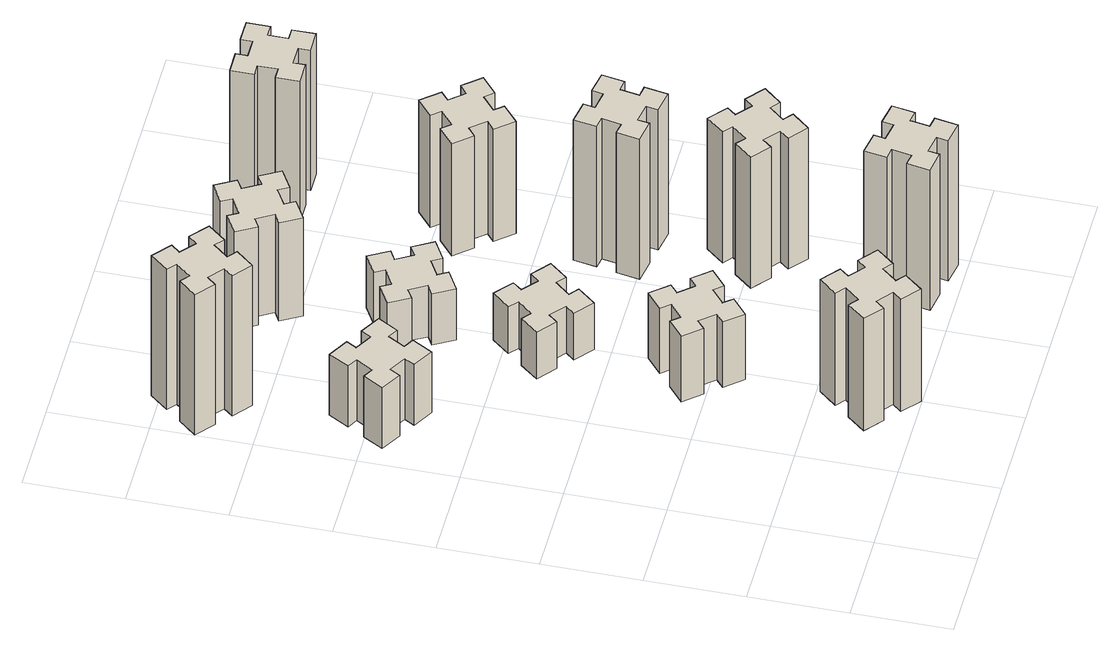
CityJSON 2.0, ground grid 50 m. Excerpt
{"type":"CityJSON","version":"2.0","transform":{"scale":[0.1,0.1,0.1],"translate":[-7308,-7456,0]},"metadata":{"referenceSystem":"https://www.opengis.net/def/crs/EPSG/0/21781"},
"CityObjects":{
"building1":{"type":"Building","attributes":{"class":"1000","function":"1000","usage":"1000","yearOfConstruction":2016,"roofType":"1000","measuredHeight":72,"storeysAboveGround":30,"storeysBelowGround":0},"geometry":[{"type":"Solid","lod":"1","boundaries":[[[[0,1,2,3,4,5,6,7,8,9,10,11,12,13,14,15,16,17,18,19]],[[17,16,20,21]],[[16,15,22,20]],[[15,14,23,22]],[[14,13,24,23]],[[13,12,25,24]],[[12,11,26,25]],[[11,10,27,26]],[[10,9,28,27]],[[9,8,29,28]],[[8,7,30,29]],[[7,6,31,30]],[[6,5,32,31]],[[5,4,33,32]],[[4,3,34,33]],[[3,2,35,34]],[[2,1,36,35]],[[1,0,37,36]],[[0,19,38,37]],[[19,18,39,38]],[[18,17,21,39]],[[24,25,26,27,28,29,30,31,32,33,34,35,36,37,38,39,21,20,22,23]]]]}]},
"building2":{"type":"Building","attributes":{"class":"1000","function":"1000","usage":"1000","yearOfConstruction":2016,"roofType":"1000","measuredHeight":39,"storeysAboveGround":30,"storeysBelowGround":0},"geometry":[{"type":"Solid","lod":"1","boundaries":[[[[40,41,42,43,44,45,46,47,48,49,50,51,52,53,54,55,56,57,58,59]],[[57,56,60,61]],[[56,55,62,60]],[[55,54,63,62]],[[54,53,64,63]],[[53,52,65,64]],[[52,51,66,65]],[[51,50,67,66]],[[50,49,68,67]],[[49,48,69,68]],[[48,47,70,69]],[[47,46,71,70]],[[46,45,72,71]],[[45,44,73,72]],[[44,43,74,73]],[[43,42,75,74]],[[42,41,76,75]],[[41,40,77,76]],[[40,59,78,77]],[[59,58,79,78]],[[58,57,61,79]],[[64,65,66,67,68,69,70,71,72,73,74,75,76,77,78,79,61,60,62,63]]]]}]},
"building3":{"type":"Building","attributes":{"class":"1000","function":"1000","usage":"1000","yearOfConstruction":2016,"roofType":"1000","measuredHeight":90,"storeysAboveGround":30,"storeysBelowGround":0},"geometry":[{"type":"Solid","lod":"1","boundaries":[[[[80,81,82,83,84,85,86,87,88,89,90,91,92,93,94,95,96,97,98,99]],[[97,96,100,101]],[[96,95,102,100]],[[95,94,103,102]],[[94,93,104,103]],[[93,92,105,104]],[[92,91,106,105]],[[91,90,107,106]],[[90,89,108,107]],[[89,88,109,108]],[[88,87,110,109]],[[87,86,111,110]],[[86,85,112,111]],[[85,84,113,112]],[[84,83,114,113]],[[83,82,115,114]],[[82,81,116,115]],[[81,80,117,116]],[[80,99,118,117]],[[99,98,119,118]],[[98,97,101,119]],[[104,105,106,107,108,109,110,111,112,113,114,115,116,117,118,119,101,100,102,103]]]]}]},
"building4":{"type":"Building","attributes":{"class":"1000","function":"1000","usage":"1000","yearOfConstruction":2016,"roofType":"1000","measuredHeight":42,"storeysAboveGround":30,"storeysBelowGround":0},"geometry":[{"type":"Solid","lod":"1","boundaries":[[[[120,121,122,123,124,125,126,127,128,129,130,131,132,133,134,135,136,137,138,139]],[[137,136,140,141]],[[136,135,142,140]],[[135,134,143,142]],[[134,133,144,143]],[[133,132,145,144]],[[132,131,146,145]],[[131,130,147,146]],[[130,129,148,147]],[[129,128,149,148]],[[128,127,150,149]],[[127,126,151,150]],[[126,125,152,151]],[[125,124,153,152]],[[124,123,154,153]],[[123,122,155,154]],[[122,121,156,155]],[[121,120,157,156]],[[120,139,158,157]],[[139,138,159,158]],[[138,137,141,159]],[[144,145,146,147,148,149,150,151,152,153,154,155,156,157,158,159,141,140,142,143]]]]}]},
"building5":{"type":"Building","attributes":{"class":"1000","function":"1000","usage":"1000","yearOfConstruction":2016,"roofType":"1000","measuredHeight":30,"storeysAboveGround":30,"storeysBelowGround":0},"geometry":[{"type":"Solid","lod":"1","boundaries":[[[[160,161,162,163,164,165,166,167,168,169,170,171,172,173,174,175,176,177,178,179]],[[177,176,180,181]],[[176,175,182,180]],[[175,174,183,182]],[[174,173,184,183]],[[173,172,185,184]],[[172,171,186,185]],[[171,170,187,186]],[[170,169,188,187]],[[169,168,189,188]],[[168,167,190,189]],[[167,166,191,190]],[[166,165,192,191]],[[165,164,193,192]],[[164,163,194,193]],[[163,162,195,194]],[[162,161,196,195]],[[161,160,197,196]],[[160,179,198,197]],[[179,178,199,198]],[[178,177,181,199]],[[184,185,186,187,188,189,190,191,192,193,194,195,196,197,198,199,181,180,182,183]]]]}]},
"building6":{"type":"Building","attributes":{"class":"1000","function":"1000","usage":"1000","yearOfConstruction":2016,"roofType":"1000","measuredHeight":33,"storeysAboveGround":30,"storeysBelowGround":0},"geometry":[{"type":"Solid","lod":"1","boundaries":[[[[200,201,202,203,204,205,206,207,208,209,210,211,212,213,214,215,216,217,218,219]],[[217,216,220,221]],[[216,215,222,220]],[[215,214,223,222]],[[214,213,224,223]],[[213,212,225,224]],[[212,211,226,225]],[[211,210,227,226]],[[210,209,228,227]],[[209,208,229,228]],[[208,207,230,229]],[[207,206,231,230]],[[206,205,232,231]],[[205,204,233,232]],[[204,203,234,233]],[[203,202,235,234]],[[202,201,236,235]],[[201,200,237,236]],[[200,219,238,237]],[[219,218,239,238]],[[218,217,221,239]],[[224,225,226,227,228,229,230,231,232,233,234,235,236,237,238,239,221,220,222,223]]]]}]},
"building7":{"type":"Building","attributes":{"class":"1000","function":"1000","usage":"1000","yearOfConstruction":2016,"roofType":"1000","measuredHeight":90,"storeysAboveGround":30,"storeysBelowGround":0},"geometry":[{"type":"Solid","lod":"1","boundaries":[[[[240,241,242,243,244,245,246,247,248,249,250,251,252,253,254,255,256,257,258,259]],[[257,256,260,261]],[[256,255,262,260]],[[255,254,263,262]],[[254,253,264,263]],[[253,252,265,264]],[[252,251,266,265]],[[251,250,267,266]],[[250,249,268,267]],[[249,248,269,268]],[[248,247,270,269]],[[247,246,271,270]],[[246,245,272,271]],[[245,244,273,272]],[[244,243,274,273]],[[243,242,275,274]],[[242,241,276,275]],[[241,240,277,276]],[[240,259,278,277]],[[259,258,279,278]],[[258,257,261,279]],[[264,265,266,267,268,269,270,271,272,273,274,275,276,277,278,279,261,260,262,263]]]]}]},
"building8":{"type":"Building","attributes":{"class":"1000","function":"1000","usage":"1000","yearOfConstruction":2016,"roofType":"1000","measuredHeight":63,"storeysAboveGround":30,"storeysBelowGround":0},"geometry":[{"type":"Solid","lod":"1","boundaries":[[[[280,281,282,283,284,285,286,287,288,289,290,291,292,293,294,295,296,297,298,299]],[[297,296,300,301]],[[296,295,302,300]],[[295,294,303,302]],[[294,293,304,303]],[[293,292,305,304]],[[292,291,306,305]],[[291,290,307,306]],[[290,289,308,307]],[[289,288,309,308]],[[288,287,310,309]],[[287,286,311,310]],[[286,285,312,311]],[[285,284,313,312]],[[284,283,314,313]],[[283,282,315,314]],[[282,281,316,315]],[[281,280,317,316]],[[280,299,318,317]],[[299,298,319,318]],[[298,297,301,319]],[[304,305,306,307,308,309,310,311,312,313,314,315,316,317,318,319,301,300,302,303]]]]}]},
"building9":{"type":"Building","attributes":{"class":"1000","function":"1000","usage":"1000","yearOfConstruction":2016,"roofType":"1000","measuredHeight":84,"storeysAboveGround":30,"storeysBelowGround":0},"geometry":[{"type":"Solid","lod":"1","boundaries":[[[[320,321,322,323,324,325,326,327,328,329,330,331,332,333,334,335,336,337,338,339]],[[337,336,340,341]],[[336,335,342,340]],[[335,334,343,342]],[[334,333,344,343]],[[333,332,345,344]],[[332,331,346,345]],[[331,330,347,346]],[[330,329,348,347]],[[329,328,349,348]],[[328,327,350,349]],[[327,326,351,350]],[[326,325,352,351]],[[325,324,353,352]],[[324,323,354,353]],[[323,322,355,354]],[[322,321,356,355]],[[321,320,357,356]],[[320,339,358,357]],[[339,338,359,358]],[[338,337,341,359]],[[344,345,346,347,348,349,350,351,352,353,354,355,356,357,358,359,341,340,342,343]]]]}]},
"building10":{"type":"Building","attributes":{"class":"1000","function":"1000","usage":"1000","yearOfConstruction":2016,"roofType":"1000","measuredHeight":90,"storeysAboveGround":30,"storeysBelowGround":0},"geometry":[{"type":"Solid","lod":"1","boundaries":[[[[360,361,362,363,364,365,366,367,368,369,370,371,372,373,374,375,376,377,378,379]],[[377,376,380,381]],[[376,375,382,380]],[[375,374,383,382]],[[374,373,384,383]],[[373,372,385,384]],[[372,371,386,385]],[[371,370,387,386]],[[370,369,388,387]],[[369,368,389,388]],[[368,367,390,389]],[[367,366,391,390]],[[366,365,392,391]],[[365,364,393,392]],[[364,363,394,393]],[[363,362,395,394]],[[362,361,396,395]],[[361,360,397,396]],[[360,379,398,397]],[[379,378,399,398]],[[378,377,381,399]],[[384,385,386,387,388,389,390,391,392,393,394,395,396,397,398,399,381,380,382,383]]]]}]},
"building11":{"type":"Building","attributes":{"class":"1000","function":"1000","usage":"1000","yearOfConstruction":2016,"roofType":"1000","measuredHeight":72,"storeysAboveGround":30,"storeysBelowGround":0},"geometry":[{"type":"Solid","lod":"1","boundaries":[[[[400,401,402,403,404,405,406,407,408,409,410,411,412,413,414,415,416,417,418,419]],[[417,416,420,421]],[[416,415,422,420]],[[415,414,423,422]],[[414,413,424,423]],[[413,412,425,424]],[[412,411,426,425]],[[411,410,427,426]],[[410,409,428,427]],[[409,408,429,428]],[[408,407,430,429]],[[407,406,431,430]],[[406,405,432,431]],[[405,404,433,432]],[[404,403,434,433]],[[403,402,435,434]],[[402,401,436,435]],[[401,400,437,436]],[[400,419,438,437]],[[419,418,439,438]],[[418,417,421,439]],[[424,425,426,427,428,429,430,431,432,433,434,435,436,437,438,439,421,420,422,423]]]]}]},
"building12":{"type":"Building","attributes":{"class":"1000","function":"1000","usage":"1000","yearOfConstruction":2016,"roofType":"1000","measuredHeight":90,"storeysAboveGround":30,"storeysBelowGround":0},"geometry":[{"type":"Solid","lod":"1","boundaries":[[[[440,441,442,443,444,445,446,447,448,449,450,451,452,453,454,455,456,457,458,459]],[[457,456,460,461]],[[456,455,462,460]],[[455,454,463,462]],[[454,453,464,463]],[[453,452,465,464]],[[452,451,466,465]],[[451,450,467,466]],[[450,449,468,467]],[[449,448,469,468]],[[448,447,470,469]],[[447,446,471,470]],[[446,445,472,471]],[[445,444,473,472]],[[444,443,474,473]],[[443,442,475,474]],[[442,441,476,475]],[[441,440,477,476]],[[440,459,478,477]],[[459,458,479,478]],[[458,457,461,479]],[[464,465,466,467,468,469,470,471,472,473,474,475,476,477,478,479,461,460,462,463]]]]}]}
},
"vertices":[
[876,193,0],[953,129,0],[914,83,0],[1006,6,0],[1083,98,0],[1037,136,0],[1102,213,0],[1148,174,0],[1225,266,0],[1133,343,0],[1094,297,0],[1018,362,0],[1056,408,0],[964,485,0],[887,393,0],[933,354,0],[869,278,0],[823,316,0],[746,224,0],[838,147,0],[869,278,720],[823,316,720],[933,354,720],[887,393,720],[964,485,720],[1056,408,720],[1018,362,720],[1094,297,720],[1133,343,720],[1225,266,720],[1148,174,720],[1102,213,720],[1037,136,720],[1083,98,720],[1006,6,720],[914,83,720],[953,129,720],[876,193,720],[838,147,720],[746,224,720],
[416,2367,0],[466,2454,0],[518,2424,0],[578,2528,0],[474,2588,0],[444,2536,0],[357,2586,0],[387,2638,0],[283,2698,0],[223,2594,0],[275,2564,0],[225,2477,0],[173,2507,0],[113,2403,0],[217,2343,0],[247,2395,0],[334,2345,0],[304,2293,0],[408,2233,0],[468,2337,0],[334,2345,390],[304,2293,390],[247,2395,390],[217,2343,390],[113,2403,390],[173,2507,390],[225,2477,390],[275,2564,390],[223,2594,390],[283,2698,390],[387,2638,390],[357,2586,390],[444,2536,390],[474,2588,390],[578,2528,390],[518,2424,390],[466,2454,390],[416,2367,390],[468,2337,390],[408,2233,390],
[136,3253,0],[213,3189,0],[174,3143,0],[266,3066,0],[343,3158,0],[297,3196,0],[362,3273,0],[408,3234,0],[485,3326,0],[393,3403,0],[354,3357,0],[278,3422,0],[316,3468,0],[224,3545,0],[147,3453,0],[193,3414,0],[129,3338,0],[83,3376,0],[6,3284,0],[98,3207,0],[129,3338,900],[83,3376,900],[193,3414,900],[147,3453,900],[224,3545,900],[316,3468,900],[278,3422,900],[354,3357,900],[393,3403,900],[485,3326,900],[408,3234,900],[362,3273,900],[297,3196,900],[343,3158,900],[266,3066,900],[174,3143,900],[213,3189,900],[136,3253,900],[98,3207,900],[6,3284,900],
[953,1202,0],[876,1137,0],[838,1183,0],[746,1106,0],[823,1014,0],[869,1053,0],[933,976,0],[887,938,0],[964,846,0],[1056,923,0],[1018,969,0],[1094,1033,0],[1133,987,0],[1225,1064,0],[1148,1156,0],[1102,1118,0],[1037,1194,0],[1083,1233,0],[1006,1325,0],[914,1248,0],[1037,1194,420],[1083,1233,420],[1102,1118,420],[1148,1156,420],[1225,1064,420],[1133,987,420],[1094,1033,420],[1018,969,420],[1056,923,420],[964,846,420],[887,938,420],[933,976,420],[869,1053,420],[823,1014,420],[746,1106,420],[838,1183,420],[876,1137,420],[953,1202,420],[914,1248,420],[1006,1325,420],
[1094,1877,0],[1018,1942,0],[1056,1988,0],[964,2065,0],[887,1973,0],[933,1934,0],[869,1858,0],[823,1896,0],[746,1804,0],[838,1727,0],[876,1773,0],[953,1709,0],[914,1663,0],[1006,1586,0],[1083,1678,0],[1037,1716,0],[1102,1793,0],[1148,1754,0],[1225,1846,0],[1133,1923,0],[1102,1793,300],[1148,1754,300],[1037,1716,300],[1083,1678,300],[1006,1586,300],[914,1663,300],[953,1709,300],[876,1773,300],[838,1727,300],[746,1804,300],[823,1896,300],[869,1858,300],[933,1934,300],[887,1973,300],[964,2065,300],[1056,1988,300],[1018,1942,300],[1094,1877,300],[1133,1923,300],[1225,1846,300],
[865,2454,0],[915,2367,0],[863,2337,0],[923,2233,0],[1027,2293,0],[997,2345,0],[1084,2395,0],[1114,2343,0],[1218,2403,0],[1158,2507,0],[1106,2477,0],[1056,2564,0],[1108,2594,0],[1048,2698,0],[944,2638,0],[974,2586,0],[887,2536,0],[857,2588,0],[753,2528,0],[813,2424,0],[887,2536,330],[857,2588,330],[974,2586,330],[944,2638,330],[1048,2698,330],[1108,2594,330],[1056,2564,330],[1106,2477,330],[1158,2507,330],[1218,2403,330],[1114,2343,330],[1084,2395,330],[997,2345,330],[1027,2293,330],[923,2233,330],[863,2337,330],[915,2367,330],[865,2454,330],[813,2424,330],[753,2528,330],
[1894,345,0],[1795,362,0],[1806,421,0],[1687,442,0],[1667,324,0],[1726,314,0],[1708,215,0],[1649,226,0],[1628,107,0],[1747,87,0],[1757,146,0],[1855,128,0],[1845,69,0],[1963,48,0],[1984,167,0],[1925,177,0],[1942,275,0],[2001,265,0],[2022,383,0],[1904,404,0],[1942,275,900],[2001,265,900],[1925,177,900],[1984,167,900],[1963,48,900],[1845,69,900],[1855,128,900],[1757,146,900],[1747,87,900],[1628,107,900],[1649,226,900],[1708,215,900],[1726,314,900],[1667,324,900],[1687,442,900],[1806,421,900],[1795,362,900],[1894,345,900],[1904,404,900],[2022,383,900],
[1106,3217,0],[1056,3304,0],[1108,3334,0],[1048,3438,0],[944,3378,0],[974,3326,0],[887,3276,0],[857,3328,0],[753,3268,0],[813,3164,0],[865,3194,0],[915,3107,0],[863,3077,0],[923,2973,0],[1027,3033,0],[997,3085,0],[1084,3135,0],[1114,3083,0],[1218,3143,0],[1158,3247,0],[1084,3135,630],[1114,3083,630],[997,3085,630],[1027,3033,630],[923,2973,630],[863,3077,630],[915,3107,630],[865,3194,630],[813,3164,630],[753,3268,630],[857,3328,630],[887,3276,630],[974,3326,630],[944,3378,630],[1048,3438,630],[1108,3334,630],[1056,3304,630],[1106,3217,630],[1158,3247,630],[1218,3143,630],
[1877,876,0],[1942,953,0],[1988,914,0],[2065,1006,0],[1973,1083,0],[1934,1037,0],[1858,1102,0],[1896,1148,0],[1804,1225,0],[1727,1133,0],[1773,1094,0],[1709,1018,0],[1663,1056,0],[1586,964,0],[1678,887,0],[1716,933,0],[1793,869,0],[1754,823,0],[1846,746,0],[1923,838,0],[1793,869,840],[1754,823,840],[1716,933,840],[1678,887,840],[1586,964,840],[1663,1056,840],[1709,1018,840],[1773,1094,840],[1727,1133,840],[1804,1225,840],[1896,1148,840],[1858,1102,840],[1934,1037,840],[1973,1083,840],[2065,1006,840],[1988,914,840],[1942,953,840],[1877,876,840],[1923,838,840],[1846,746,840],
[1657,1526,0],[1755,1508,0],[1745,1449,0],[1863,1428,0],[1884,1547,0],[1825,1557,0],[1842,1655,0],[1901,1645,0],[1922,1763,0],[1804,1784,0],[1794,1725,0],[1695,1742,0],[1706,1801,0],[1587,1822,0],[1567,1704,0],[1626,1694,0],[1608,1595,0],[1549,1606,0],[1528,1487,0],[1647,1467,0],[1608,1595,900],[1549,1606,900],[1626,1694,900],[1567,1704,900],[1587,1822,900],[1706,1801,900],[1695,1742,900],[1794,1725,900],[1804,1784,900],[1922,1763,900],[1901,1645,900],[1842,1655,900],[1825,1557,900],[1884,1547,900],[1863,1428,900],[1745,1449,900],[1755,1508,900],[1657,1526,900],[1647,1467,900],[1528,1487,900],
[1609,2333,0],[1673,2256,0],[1627,2218,0],[1704,2126,0],[1796,2203,0],[1758,2249,0],[1834,2313,0],[1873,2267,0],[1965,2344,0],[1888,2436,0],[1842,2398,0],[1777,2474,0],[1823,2513,0],[1746,2605,0],[1654,2528,0],[1693,2482,0],[1616,2417,0],[1578,2463,0],[1486,2386,0],[1563,2294,0],[1616,2417,720],[1578,2463,720],[1693,2482,720],[1654,2528,720],[1746,2605,720],[1823,2513,720],[1777,2474,720],[1842,2398,720],[1888,2436,720],[1965,2344,720],[1873,2267,720],[1834,2313,720],[1758,2249,720],[1796,2203,720],[1704,2126,720],[1627,2218,720],[1673,2256,720],[1609,2333,720],[1563,2294,720],[1486,2386,720],
[1675,3195,0],[1775,3195,0],[1775,3135,0],[1895,3135,0],[1895,3255,0],[1835,3255,0],[1835,3355,0],[1895,3355,0],[1895,3475,0],[1775,3475,0],[1775,3415,0],[1675,3415,0],[1675,3475,0],[1555,3475,0],[1555,3355,0],[1615,3355,0],[1615,3255,0],[1555,3255,0],[1555,3135,0],[1675,3135,0],[1615,3255,900],[1555,3255,900],[1615,3355,900],[1555,3355,900],[1555,3475,900],[1675,3475,900],[1675,3415,900],[1775,3415,900],[1775,3475,900],[1895,3475,900],[1895,3355,900],[1835,3355,900],[1835,3255,900],[1895,3255,900],[1895,3135,900],[1775,3135,900],[1775,3195,900],[1675,3195,900],[1675,3135,900],[1555,3135,900]
]}
